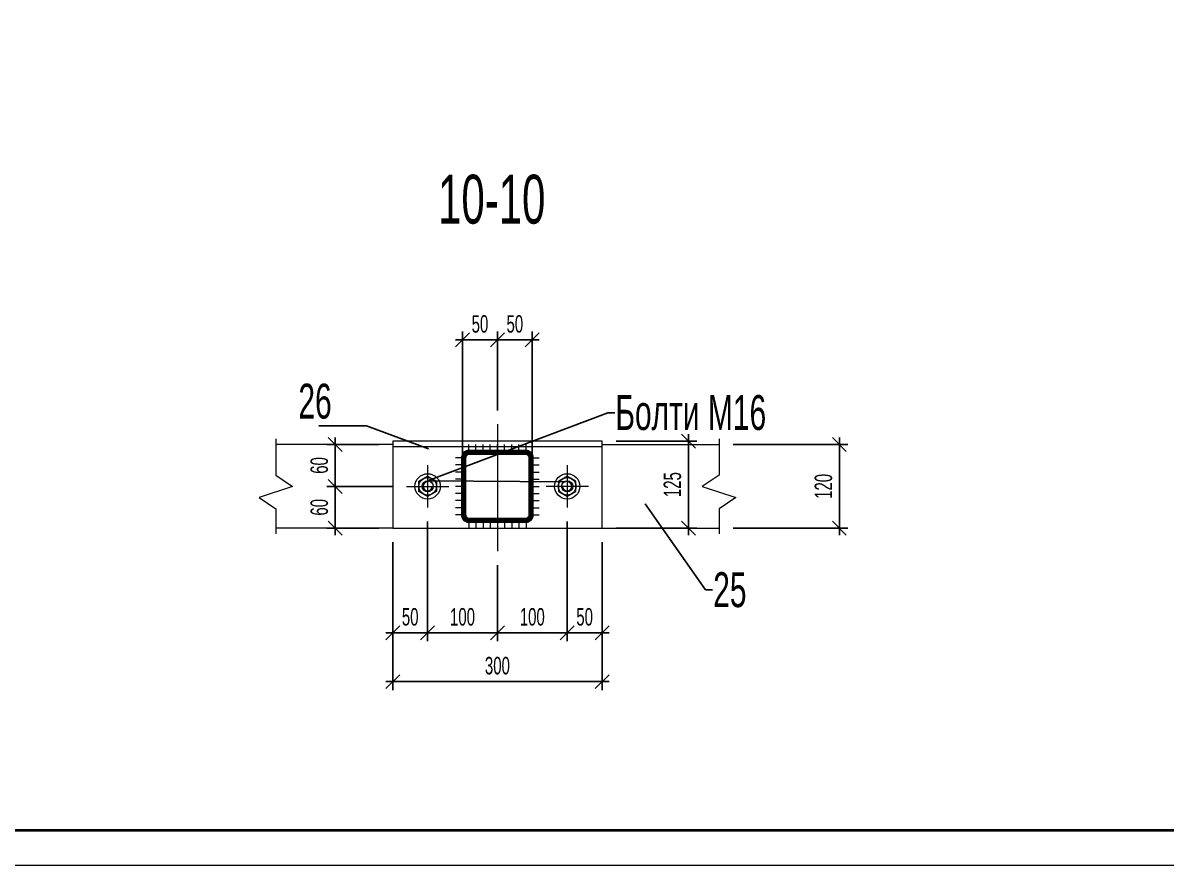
# Model space of a CAD drawing. Extents: x -483223 to 550073, y -164053 to -64662.
# Drawn here: x -187849 to -171463, y -132422 to -120345 of the extents above; entities that cross this region are included whole.
import ezdxf
from ezdxf import colors
from ezdxf.entities.mleader import LeaderData, LeaderLine
from ezdxf.enums import TextEntityAlignment as Align
from ezdxf.math import Vec2, Vec3

# ---------------------------------------------------------------- set-up
doc = ezdxf.new("R2010")
doc.units = 0
doc.header["$MEASUREMENT"] = 0
doc.linetypes.add('ACAD_ISO02W100', pattern=[15, 12, -3])
doc.layers.get('0').update_dxf_attribs({"color": 40, "linetype": 'CONTINUOUS'})
doc.layers.get('Defpoints').update_dxf_attribs({"linetype": 'CONTINUOUS'})
for name, color, linetype, lineweight in [('tonkie', 8, 'CONTINUOUS', 15), ('ОСН. ТОНКА', 250, 'CONTINUOUS', 15), ('РАМКА', 250, 'CONTINUOUS', 40)]:
    doc.layers.add(name, color=color, linetype=linetype, lineweight=lineweight)
doc.styles.add('РОЗМІР', font='ARIALN.TTF', dxfattribs={"width": 0.75})
doc.dimstyles.new('10 основний', dxfattribs={"dimscale": 100, "dimtxt": 2.5, "dimasz": 2, "dimexe": 1.2, "dimexo": 2, "dimgap": 1, "dimtad": 1, "dimdec": 0, "dimlfac": 0.1, "dimzin": 0, "dimdsep": 46, "dimtxsty": 'РОЗМІР', "dimblk": 'OBLIQUE', "dimcen": 0.7, "dimdle": 1, "dimadec": 0, "dimazin": 0, "dimtfac": 1, "dimtdec": 0, "dimtix": 1, "dimtofl": 0, "dimtmove": 1, "dimatfit": 3, "dimfxl": 0.18, "dimtolj": 1, "dimtzin": 0, "dimarcsym": 0})

# ---------------------------------------------------------------- blocks, each defined once
blk = doc.blocks.new('_OBLIQUE')
at = {"color": 0, "linetype": 'ByBlock'}
blk.add_line((-0.5, -0.5), (0.5, 0.5), dxfattribs=at)
blk = doc.blocks.new('*D684')
at = {"layer": 'Defpoints', "color": 0, "transparency": 16777216}
for p in [(-182048, -127294), (-182548, -127591), (-182548, -129091)]:
    blk.add_point(p, dxfattribs=at)
at = {"layer": 'tonkie', "color": 0, "lineweight": -2, "transparency": 16777216}
for p, q in [((-182048, -127494), (-182048, -129211)), ((-182548, -127791), (-182548, -129211)), ((-181948, -129091), (-182648, -129091))]:
    blk.add_line(p, q, dxfattribs=at)
at = {"layer": 'tonkie', "color": 0, "lineweight": -2, "transparency": 16777216, "xscale": 200, "yscale": 200, "zscale": 200, "rotation": 180}
blk.add_blockref('_OBLIQUE', (-182548, -129091), dxfattribs=at)
at = {"layer": 'tonkie', "color": 0, "lineweight": -2, "transparency": 16777216, "xscale": 200, "yscale": 200, "zscale": 200}
blk.add_blockref('_OBLIQUE', (-182048, -129091), dxfattribs=at)
at = {"layer": 'tonkie', "color": 0, "transparency": 16777216, "insert": (-182298, -128863), "char_height": 250, "attachment_point": 5, "style": 'РОЗМІР'}
blk.add_mtext('\\A1;50', dxfattribs=at)
blk = doc.blocks.new('*D685')
at = {"layer": 'Defpoints', "color": 0, "transparency": 16777216}
for p in [(-182048, -127294), (-181048, -127922), (-181048, -129091)]:
    blk.add_point(p, dxfattribs=at)
at = {"layer": 'tonkie', "color": 0, "lineweight": -2, "transparency": 16777216}
for p, q in [((-182048, -127494), (-182048, -129211)), ((-181048, -128122), (-181048, -129211)), ((-182148, -129091), (-180948, -129091))]:
    blk.add_line(p, q, dxfattribs=at)
at = {"layer": 'tonkie', "color": 0, "lineweight": -2, "transparency": 16777216, "xscale": 200, "yscale": 200, "zscale": 200, "rotation": 180}
blk.add_blockref('_OBLIQUE', (-182048, -129091), dxfattribs=at)
at = {"layer": 'tonkie', "color": 0, "lineweight": -2, "transparency": 16777216, "xscale": 200, "yscale": 200, "zscale": 200}
blk.add_blockref('_OBLIQUE', (-181048, -129091), dxfattribs=at)
at = {"layer": 'tonkie', "color": 0, "transparency": 16777216, "insert": (-181548, -128863), "char_height": 250, "attachment_point": 5, "style": 'РОЗМІР'}
blk.add_mtext('\\A1;100', dxfattribs=at)
blk = doc.blocks.new('*D664')
at = {"layer": 'Defpoints', "color": 0, "transparency": 16777216}
for p in [(-180048, -127294), (-179548, -127591), (-179548, -129091)]:
    blk.add_point(p, dxfattribs=at)
at = {"layer": 'tonkie', "color": 0, "lineweight": -2, "transparency": 16777216}
for p, q in [((-180048, -127494), (-180048, -129211)), ((-179548, -127791), (-179548, -129211)), ((-180148, -129091), (-179448, -129091))]:
    blk.add_line(p, q, dxfattribs=at)
at = {"layer": 'tonkie', "color": 0, "lineweight": -2, "transparency": 16777216, "xscale": 200, "yscale": 200, "zscale": 200, "rotation": 180}
blk.add_blockref('_OBLIQUE', (-180048, -129091), dxfattribs=at)
at = {"layer": 'tonkie', "color": 0, "lineweight": -2, "transparency": 16777216, "xscale": 200, "yscale": 200, "zscale": 200}
blk.add_blockref('_OBLIQUE', (-179548, -129091), dxfattribs=at)
at = {"layer": 'tonkie', "color": 0, "transparency": 16777216, "insert": (-179798, -128863), "char_height": 250, "attachment_point": 5, "style": 'РОЗМІР'}
blk.add_mtext('\\A1;50', dxfattribs=at)
blk = doc.blocks.new('*D665')
at = {"layer": 'Defpoints', "color": 0, "transparency": 16777216}
for p in [(-180048, -127294), (-181048, -127922), (-181048, -129091)]:
    blk.add_point(p, dxfattribs=at)
at = {"layer": 'tonkie', "color": 0, "lineweight": -2, "transparency": 16777216}
for p, q in [((-180048, -127494), (-180048, -129211)), ((-181048, -128122), (-181048, -129211)), ((-179948, -129091), (-181148, -129091))]:
    blk.add_line(p, q, dxfattribs=at)
at = {"layer": 'tonkie', "color": 0, "lineweight": -2, "transparency": 16777216, "xscale": 200, "yscale": 200, "zscale": 200, "rotation": 180}
blk.add_blockref('_OBLIQUE', (-181048, -129091), dxfattribs=at)
at = {"layer": 'tonkie', "color": 0, "lineweight": -2, "transparency": 16777216, "xscale": 200, "yscale": 200, "zscale": 200}
blk.add_blockref('_OBLIQUE', (-180048, -129091), dxfattribs=at)
at = {"layer": 'tonkie', "color": 0, "transparency": 16777216, "insert": (-180548, -128863), "char_height": 250, "attachment_point": 5, "style": 'РОЗМІР'}
blk.add_mtext('\\A1;100', dxfattribs=at)
blk = doc.blocks.new('*D666')
at = {"layer": 'Defpoints', "color": 0, "transparency": 16777216}
for p in [(-182548, -127591), (-179548, -127591), (-179548, -129791)]:
    blk.add_point(p, dxfattribs=at)
at = {"layer": 'tonkie', "color": 0, "lineweight": -2, "transparency": 16777216}
for p, q in [((-182548, -127791), (-182548, -129911)), ((-179548, -127791), (-179548, -129911)), ((-182648, -129791), (-179448, -129791))]:
    blk.add_line(p, q, dxfattribs=at)
at = {"layer": 'tonkie', "color": 0, "lineweight": -2, "transparency": 16777216, "xscale": 200, "yscale": 200, "zscale": 200, "rotation": 180}
blk.add_blockref('_OBLIQUE', (-182548, -129791), dxfattribs=at)
at = {"layer": 'tonkie', "color": 0, "lineweight": -2, "transparency": 16777216, "xscale": 200, "yscale": 200, "zscale": 200}
blk.add_blockref('_OBLIQUE', (-179548, -129791), dxfattribs=at)
at = {"layer": 'tonkie', "color": 0, "transparency": 16777216, "insert": (-181048, -129563), "char_height": 250, "attachment_point": 5, "style": 'РОЗМІР'}
blk.add_mtext('\\A1;300', dxfattribs=at)
blk = doc.blocks.new('*D686')
at = {"layer": 'Defpoints', "color": 0, "transparency": 16777216}
for p in [(-177871, -126391), (-176147, -126391), (-177871, -127591)]:
    blk.add_point(p, dxfattribs=at)
at = {"layer": 'tonkie', "color": 0, "lineweight": -2, "transparency": 16777216}
for p, q in [((-176147, -127691), (-176147, -126291)), ((-177671, -126391), (-176027, -126391)), ((-177671, -127591), (-176027, -127591))]:
    blk.add_line(p, q, dxfattribs=at)
at = {"layer": 'tonkie', "color": 0, "lineweight": -2, "transparency": 16777216, "xscale": 200, "yscale": 200, "zscale": 200}
for p, rotation in [((-176147, -126391), 90), ((-176147, -127591), 270)]:
    blk.add_blockref('_OBLIQUE', p, dxfattribs=dict(at, rotation=rotation))
at = {"layer": 'tonkie', "color": 0, "transparency": 16777216, "insert": (-176374, -126991), "char_height": 250, "attachment_point": 5, "rotation": 90, "style": 'РОЗМІР'}
blk.add_mtext('\\A1;120', dxfattribs=at)
blk = doc.blocks.new('*D687')
at = {"layer": 'Defpoints', "color": 0, "transparency": 16777216}
for p in [(-181548, -124891), (-181048, -126101), (-181548, -126991)]:
    blk.add_point(p, dxfattribs=at)
at = {"layer": 'tonkie', "color": 0, "lineweight": -2, "transparency": 16777216}
for p, q in [((-181548, -126791), (-181548, -124771)), ((-181048, -125901), (-181048, -124771)), ((-180948, -124891), (-181648, -124891))]:
    blk.add_line(p, q, dxfattribs=at)
at = {"layer": 'tonkie', "color": 0, "lineweight": -2, "transparency": 16777216, "xscale": 200, "yscale": 200, "zscale": 200, "rotation": 180}
blk.add_blockref('_OBLIQUE', (-181548, -124891), dxfattribs=at)
at = {"layer": 'tonkie', "color": 0, "lineweight": -2, "transparency": 16777216, "xscale": 200, "yscale": 200, "zscale": 200}
blk.add_blockref('_OBLIQUE', (-181048, -124891), dxfattribs=at)
at = {"layer": 'tonkie', "color": 0, "transparency": 16777216, "insert": (-181298, -124663), "char_height": 250, "attachment_point": 5, "style": 'РОЗМІР'}
blk.add_mtext('\\A1;50', dxfattribs=at)
blk = doc.blocks.new('*D667')
at = {"layer": 'Defpoints', "color": 0, "transparency": 16777216}
for p in [(-180548, -124891), (-181048, -126101), (-180548, -126991)]:
    blk.add_point(p, dxfattribs=at)
at = {"layer": 'tonkie', "color": 0, "lineweight": -2, "transparency": 16777216}
for p, q in [((-181048, -125901), (-181048, -124771)), ((-180548, -126791), (-180548, -124771)), ((-181148, -124891), (-180448, -124891))]:
    blk.add_line(p, q, dxfattribs=at)
at = {"layer": 'tonkie', "color": 0, "lineweight": -2, "transparency": 16777216, "xscale": 200, "yscale": 200, "zscale": 200, "rotation": 180}
blk.add_blockref('_OBLIQUE', (-181048, -124891), dxfattribs=at)
at = {"layer": 'tonkie', "color": 0, "lineweight": -2, "transparency": 16777216, "xscale": 200, "yscale": 200, "zscale": 200}
blk.add_blockref('_OBLIQUE', (-180548, -124891), dxfattribs=at)
at = {"layer": 'tonkie', "color": 0, "transparency": 16777216, "insert": (-180798, -124663), "char_height": 250, "attachment_point": 5, "style": 'РОЗМІР'}
blk.add_mtext('\\A1;50', dxfattribs=at)
blk = doc.blocks.new('*D688')
at = {"layer": 'Defpoints', "color": 0, "transparency": 16777216}
for p in [(-183373, -126391), (-182548, -126391), (-182351, -126991)]:
    blk.add_point(p, dxfattribs=at)
at = {"layer": 'tonkie', "color": 0, "lineweight": -2, "transparency": 16777216}
for p, q in [((-183373, -127091), (-183373, -126291)), ((-182748, -126391), (-183493, -126391)), ((-182551, -126991), (-183493, -126991))]:
    blk.add_line(p, q, dxfattribs=at)
at = {"layer": 'tonkie', "color": 0, "lineweight": -2, "transparency": 16777216, "xscale": 200, "yscale": 200, "zscale": 200}
for p, rotation in [((-183373, -126391), 90), ((-183373, -126991), 270)]:
    blk.add_blockref('_OBLIQUE', p, dxfattribs=dict(at, rotation=rotation))
at = {"layer": 'tonkie', "color": 0, "transparency": 16777216, "insert": (-183600, -126691), "char_height": 250, "attachment_point": 5, "rotation": 90, "style": 'РОЗМІР'}
blk.add_mtext('\\A1;60', dxfattribs=at)
blk = doc.blocks.new('*D668')
at = {"layer": 'Defpoints', "color": 0, "transparency": 16777216}
for p in [(-182351, -126991), (-183373, -127591), (-182548, -127591)]:
    blk.add_point(p, dxfattribs=at)
at = {"layer": 'tonkie', "color": 0, "lineweight": -2, "transparency": 16777216}
for p, q in [((-183373, -126891), (-183373, -127691)), ((-182551, -126991), (-183493, -126991)), ((-182748, -127591), (-183493, -127591))]:
    blk.add_line(p, q, dxfattribs=at)
at = {"layer": 'tonkie', "color": 0, "lineweight": -2, "transparency": 16777216, "xscale": 200, "yscale": 200, "zscale": 200}
for p, rotation in [((-183373, -126991), 90), ((-183373, -127591), 270)]:
    blk.add_blockref('_OBLIQUE', p, dxfattribs=dict(at, rotation=rotation))
at = {"layer": 'tonkie', "color": 0, "transparency": 16777216, "insert": (-183600, -127291), "char_height": 250, "attachment_point": 5, "rotation": 90, "style": 'РОЗМІР'}
blk.add_mtext('\\A1;60', dxfattribs=at)
blk = doc.blocks.new('*D689')
at = {"layer": 'Defpoints', "color": 0, "transparency": 16777216}
for p in [(-179548, -126341), (-178311, -126341), (-179548, -127591)]:
    blk.add_point(p, dxfattribs=at)
at = {"layer": 'tonkie', "color": 0, "lineweight": -2, "transparency": 16777216}
for p, q in [((-178311, -127691), (-178311, -126241)), ((-179348, -126341), (-178191, -126341)), ((-179348, -127591), (-178191, -127591))]:
    blk.add_line(p, q, dxfattribs=at)
at = {"layer": 'tonkie', "color": 0, "lineweight": -2, "transparency": 16777216, "xscale": 200, "yscale": 200, "zscale": 200}
for p, rotation in [((-178311, -126341), 90), ((-178311, -127591), 270)]:
    blk.add_blockref('_OBLIQUE', p, dxfattribs=dict(at, rotation=rotation))
at = {"layer": 'tonkie', "color": 0, "transparency": 16777216, "insert": (-178539, -126966), "char_height": 250, "attachment_point": 5, "rotation": 90, "style": 'РОЗМІР'}
blk.add_mtext('\\A1;125', dxfattribs=at)

msp = doc.modelspace()

# ---------------------------------------------------------------- linework, layer by layer
at = {"layer": 'tonkie', "color": 0}
for p, q in [((-181047.6959, -126100.6332), (-181047.6959, -127922.0368)), ((-182547.6959, -126390.8239), (-184224.2754, -126390.8239)), ((-181457.6959, -126490.8239), (-181457.6959, -126390.8239)), ((-181355.1959, -126490.8239), (-181355.1959, -126390.8239)), ((-181252.6959, -126490.8239), (-181252.6959, -126390.8239)), ((-181150.1959, -126490.8239), (-181150.1959, -126390.8239)), ((-181047.6959, -126490.8239), (-181047.6959, -126390.8239)), ((-180945.1959, -126490.8239), (-180945.1959, -126390.8239)), ((-180842.6959, -126490.8239), (-180842.6959, -126390.8239)), ((-180740.1959, -126490.8239), (-180740.1959, -126390.8239)), ((-180637.6959, -126490.8239), (-180637.6959, -126390.8239)), ((-179547.6959, -126390.8239), (-177871.1163, -126390.8239)), ((-181547.6959, -126580.8239), (-181647.6959, -126580.8239)), ((-180547.6959, -126580.8239), (-180447.6959, -126580.8239)), ((-182047.6959, -126687.4457), (-182047.6959, -127294.202)), ((-181547.6959, -126683.3239), (-181647.6959, -126683.3239)), ((-181547.6959, -126785.8239), (-181647.6959, -126785.8239)), ((-180547.6959, -126683.3239), (-180447.6959, -126683.3239)), ((-180547.6959, -126785.8239), (-180447.6959, -126785.8239)), ((-180047.6959, -126687.4457), (-180047.6959, -127294.202)), ((-181547.6959, -126888.3239), (-181647.6959, -126888.3239)), ((-180547.6959, -126888.3239), (-180447.6959, -126888.3239)), ((-182351.074, -126990.8239), (-181744.3177, -126990.8239)), ((-181547.6959, -126990.8239), (-181647.6959, -126990.8239)), ((-181547.6959, -127093.3239), (-181647.6959, -127093.3239)), ((-180547.6959, -126990.8239), (-180447.6959, -126990.8239)), ((-180547.6959, -127093.3239), (-180447.6959, -127093.3239)), ((-179744.3177, -126990.8239), (-180351.074, -126990.8239)), ((-181547.6959, -127195.8239), (-181647.6959, -127195.8239)), ((-181547.6959, -127298.3239), (-181647.6959, -127298.3239)), ((-180547.6959, -127195.8239), (-180447.6959, -127195.8239)), ((-180547.6959, -127298.3239), (-180447.6959, -127298.3239)), ((-181547.6959, -127400.8239), (-181647.6959, -127400.8239)), ((-180547.6959, -127400.8239), (-180447.6959, -127400.8239)), ((-182547.6959, -127590.8239), (-184224.2754, -127590.8239)), ((-181457.6959, -127490.8239), (-181457.6959, -127590.8239)), ((-181355.1959, -127490.8239), (-181355.1959, -127590.8239)), ((-181252.6959, -127490.8239), (-181252.6959, -127590.8239)), ((-181150.1959, -127490.8239), (-181150.1959, -127590.8239)), ((-181047.6959, -127490.8239), (-181047.6959, -127590.8239)), ((-180945.1959, -127490.8239), (-180945.1959, -127590.8239)), ((-180842.6959, -127490.8239), (-180842.6959, -127590.8239)), ((-180740.1959, -127490.8239), (-180740.1959, -127590.8239)), ((-180637.6959, -127490.8239), (-180637.6959, -127590.8239)), ((-179547.6959, -127590.8239), (-177871.1163, -127590.8239))]:
    msp.add_line(p, q, dxfattribs=at)
at = {"layer": 'tonkie', "color": 0, "linetype": 'ACAD_ISO02W100'}
msp.add_line((-182547.6959, -126420.8239), (-179547.6959, -126420.8239), dxfattribs=at)
at = {"layer": 'tonkie', "color": 0}
for points in [[(-184224.2754, -126310.8239), (-184224.2754, -126832.278), (-183984.2754, -126992.278), (-184464.2754, -127152.278), (-184224.2754, -127312.278), (-184224.2754, -127670.8239)], [(-177871.1163, -126310.8239), (-177871.1163, -126832.278), (-178111.1163, -126992.278), (-177631.1163, -127152.278), (-177871.1163, -127312.278), (-177871.1163, -127670.8239)]]:
    msp.add_lwpolyline(points, dxfattribs=at)
for points in [[(-182547.6959, -127590.8239), (-179547.6959, -127590.8239), (-179547.6959, -126340.8239), (-182547.6959, -126340.8239)], [(-182047.6959, -126845.3693), (-181921.7286, -126918.0966), (-181921.7286, -127063.5512), (-182047.6959, -127136.2784), (-182173.6632, -127063.5512), (-182173.6632, -126918.0966)], [(-180047.6959, -126845.3693), (-180173.6632, -126918.0966), (-180173.6632, -127063.5512), (-180047.6959, -127136.2784), (-179921.7286, -127063.5512), (-179921.7286, -126918.0966)]]:
    msp.add_lwpolyline(points, close=True, dxfattribs=at)
at = {"layer": 'tonkie', "color": 0, "lineweight": 50}
for points in [[(-181457.6959, -127490.8239), (-180637.6959, -127490.8239, 0.4142135624), (-180547.6959, -127400.8239), (-180547.6959, -126580.8239, 0.4142135624), (-180637.6959, -126490.8239), (-181457.6959, -126490.8239, 0.4142135624), (-181547.6959, -126580.8239), (-181547.6959, -127400.8239, 0.4142135624), (-181457.6959, -127490.8239, 0.4142135624)], [(-181457.6959, -127460.8239), (-180637.6959, -127460.8239, 0.4142135624), (-180577.6959, -127400.8239), (-180577.6959, -126580.8239, 0.4142135624), (-180637.6959, -126520.8239), (-181457.6959, -126520.8239, 0.4142135624), (-181517.6959, -126580.8239), (-181517.6959, -127400.8239, 0.4142135624), (-181457.6959, -127460.8239, 0.4142135624)]]:
    msp.add_lwpolyline(points, format="xyb", dxfattribs=at)
at = {"layer": 'tonkie', "color": 0}
for centre, radius in [((-182047.6959, -126990.8239), 181.8182), ((-180047.6959, -126990.8239), 181.8182), ((-182047.6959, -126990.8239), 125.9673), ((-182047.6959, -126990.8239), 80), ((-180047.6959, -126990.8239), 125.9673), ((-180047.6959, -126990.8239), 80)]:
    msp.add_circle(centre, radius, dxfattribs=at)
for centre, start, end in [((-182047.6959, -126990.8239), 90, 0), ((-180047.6959, -126990.8239), 180, 90)]:
    msp.add_arc(centre, 66.1505, start, end, dxfattribs=at)
at = {"layer": 'ОСН. ТОНКА', "color": 0, "ltscale": 40}
msp.add_lwpolyline([(-216968.0326, -73022.1397), (-216968.0326, -132422.1397), (-132868.0326, -132422.1397), (-132868.0326, -73022.1397), (-216968.0326, -73022.1397)], dxfattribs=at)
at = {"layer": 'РАМКА', "color": 0, "ltscale": 40}
msp.add_lwpolyline([(-133368.0326, -131922.1397), (-133368.0326, -131922.1397), (-133368.0326, -73522.1397), (-214968.0326, -73522.1397), (-214968.0326, -131922.1397), (-133368.0326, -131922.1397)], dxfattribs=at)

# ---------------------------------------------------------------- texts
at = {"layer": 'tonkie', "color": 0, "style": 'РОЗМІР', "width": 0.75}
msp.add_text('10-10', height=700, dxfattribs=at).set_placement((-181128.9619, -123222.8873), align=Align.CENTER)

# ---------------------------------------------------------------- dimensions: what is measured, and where the dimension line sits
at = {"layer": 'tonkie', "color": 0}
for base, p1, p2, picture, middle in [((-181547.6959, -124890.8239), (-181047.6959, -126100.6332), (-181547.6959, -126990.8239), '*D687', (-181297.6959, -124663.1806)), ((-182547.6959, -129090.8239), (-182047.6959, -127294.202), (-182547.6959, -127590.8239), '*D684', (-182297.6959, -128863.1806)), ((-181047.6959, -129090.8239), (-182047.6959, -127294.202), (-181047.6959, -127922.0368), '*D685', (-181547.6959, -128863.1806)), ((-179547.6959, -129790.8239), (-182547.6959, -127590.8239), (-179547.6959, -127590.8239), '*D666', (-181047.6959, -129563.1806))]:
    dim = msp.add_linear_dim(base=base, p1=p1, p2=p2, dimstyle='10 основний', dxfattribs=at)
    dim.commit()
    dim.dimension.update_dxf_attribs({"geometry": picture, "text_midpoint": middle})
for base, p1, p2, angle, picture, middle in [((-180547.6959, -124890.8239), (-181047.6959, -126100.6332), (-180547.6959, -126990.8239), 180, '*D667', (-180797.6959, -124663.1806)), ((-183372.5496, -126390.8239), (-182351.074, -126990.8239), (-182547.6959, -126390.8239), 90, '*D688', (-183600.1929, -126690.8239)), ((-178311.3174, -126340.8239), (-179547.6959, -127590.8239), (-179547.6959, -126340.8239), 90, '*D689', (-178538.9606, -126965.8239)), ((-176146.7567, -126390.8239), (-177871.1163, -127590.8239), (-177871.1163, -126390.8239), 90, '*D686', (-176374.3999, -126990.8239)), ((-183372.5496, -127590.8239), (-182351.074, -126990.8239), (-182547.6959, -127590.8239), 270, '*D668', (-183600.1929, -127290.8239)), ((-181047.6959, -129090.8239), (-180047.6959, -127294.202), (-181047.6959, -127922.0368), 180, '*D665', (-180547.6959, -128863.1806)), ((-179547.6959, -129090.8239), (-180047.6959, -127294.202), (-179547.6959, -127590.8239), 180, '*D664', (-179797.6959, -128863.1806))]:
    dim = msp.add_linear_dim(base=base, p1=p1, p2=p2, angle=angle, dimstyle='10 основний', dxfattribs=at)
    dim.commit()
    dim.dimension.update_dxf_attribs({"geometry": picture, "text_midpoint": middle})

# ---------------------------------------------------------------- leaders
at = {"layer": 'tonkie', "color": 0, "ltscale": 50}
ml = msp.add_multileader_mtext('Standard', dxfattribs=at)
ml.set_content('26', style='РОЗМІР')
ml.set_leader_properties()
ml.build(insert=Vec2(0, 0))
ml.multileader.update_dxf_attribs({"text_right_attachment_type": 6, "dogleg_length": 100, "arrow_head_size": 18})
ctx = ml.context
ctx.base_point, ctx.char_height, ctx.arrow_head_size, ctx.landing_gap_size, ctx.plane_origin = Vec3(-183489.0729, -125777.3244), 500, 18, 9, Vec3(-183822.0692, -124875.7203)
ctx.right_attachment, ctx.text_align_type = 6, 2
notes = []
notes.append((ctx, [(1, (1, 1, 0), (-182925.7284, -126123.0611), (-1, 0), 100, [(0, [(-182019.5043, -126459.4971)], 0, [])])]))
ctx.mtext.insert, ctx.mtext.alignment, ctx.mtext.flow_direction = Vec3(-183422.7173, -125518.7978), 3, 5
ml = msp.add_multileader_mtext('Standard', dxfattribs=at)
ml.set_content('Болти М16', style='РОЗМІР')
ml.set_leader_properties()
ml.build(insert=Vec2(0, 0))
ml.multileader.update_dxf_attribs({"text_right_attachment_type": 6, "dogleg_length": 100, "arrow_head_size": 18})
ctx = ml.context
ctx.base_point, ctx.char_height, ctx.arrow_head_size, ctx.landing_gap_size, ctx.plane_origin = Vec3(-179367.2417, -125936.1339), 500, 18, 9, Vec3(-174836.2624, -125285.5326)
ctx.right_attachment = 6
notes.append((ctx, [(1, (1, 1, 0), (-179467.2417, -125936.1339), (1, 0), 100, [(0, [(-180047.6959, -126924.6734), (-182047.6959, -126910.8239)], 0, [])])]))
ctx.mtext.insert, ctx.mtext.flow_direction = Vec3(-179358.2417, -125681.8706), 5
ml = msp.add_multileader_mtext('Standard', dxfattribs=at)
ml.set_content('25', style='РОЗМІР')
ml.set_leader_properties()
ml.build(insert=Vec2(0, 0))
ml.multileader.update_dxf_attribs({"text_right_attachment_type": 6, "dogleg_length": 100, "arrow_head_size": 18})
ctx = ml.context
ctx.base_point, ctx.char_height, ctx.arrow_head_size, ctx.landing_gap_size, ctx.plane_origin = Vec3(-177964.2594, -128476.2084), 500, 18, 9, Vec3(-178942.6001, -127228.8677)
ctx.right_attachment = 6
notes.append((ctx, [(0, (1, 1, 0), (-178064.2594, -128476.2084), (1, 0), 100, [(0, [(-178942.6001, -127228.8677)], 0, [])])]))
ctx.mtext.insert, ctx.mtext.flow_direction = Vec3(-177955.2594, -128221.9451), 5
for ctx, leaders in notes:
    for number, flags, end, landing, length, lines in leaders:
        leader = LeaderData()
        leader.index, (leader.has_last_leader_line, leader.has_dogleg_vector, leader.attachment_direction) = number, flags
        leader.last_leader_point, leader.dogleg_vector, leader.dogleg_length = Vec3(end), Vec3(landing), length
        for number, points, colour, breaks in lines:
            line = LeaderLine()
            line.index, line.vertices, line.color, line.breaks = number, Vec3.list(points), colors.encode_raw_color(colour), breaks
            leader.lines.append(line)
        ctx.leaders.append(leader)

doc.saveas('drawing.dxf')
